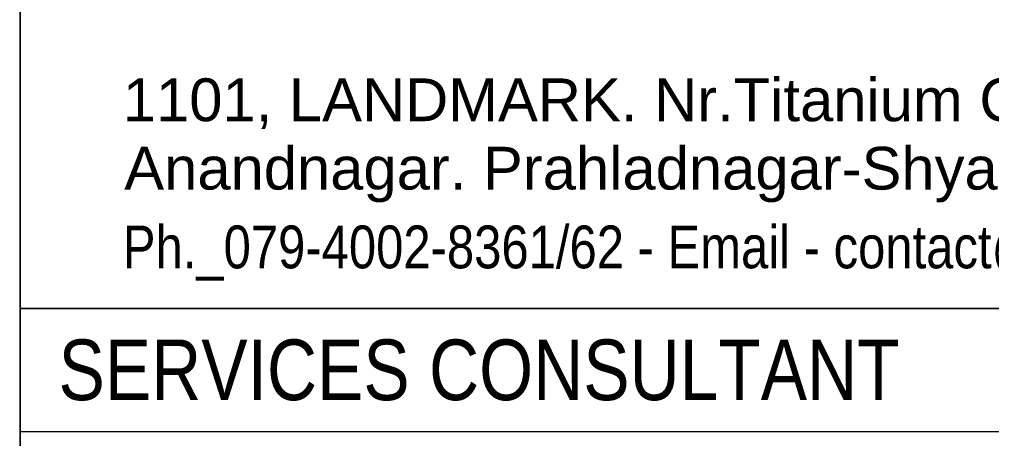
# Model space of a CAD drawing. Header units: millimetres. Extents: x 1112055 to 3390982, y -148532 to 766891.
# Drawn here: x 1715941 to 1724745, y 252571 to 256367 of the extents above; entities that cross this region are included whole.
import ezdxf

# ---------------------------------------------------------------- set-up
doc = ezdxf.new("R2010")
doc.units = ezdxf.units.MM
doc.layers.add('B TITLE BLOCK', color=250, linetype='Continuous', lineweight=0)
doc.layers.add('P_TITLE BLOCK TEXT', color=7, linetype='Continuous', lineweight=9)
doc.layers.add('FORMAT TEXT', color=7, linetype='Continuous')
doc.styles.add('SWINC', font='swissc.ttf')

msp = doc.modelspace()

# ---------------------------------------------------------------- linework, layer by layer
at = {"layer": 'B TITLE BLOCK', "color": 250, "lineweight": 0}
for p, q in [((1715949.082595723, 383677.9670019448), (1715949.082595723, 218839.1212603546)), ((1734251.718925943, 252632.0681606713), (1715949.082595722, 252632.0681606713))]:
    msp.add_line(p, q, dxfattribs=at)
at = {"layer": 'B TITLE BLOCK', "color": 250, "lineweight": 0, "const_width": 15.26111845840563}
for points in [[(1734251.718925943, 260925.7525419767), (1715949.082595722, 260925.7525419767), (1715949.082595722, 253748.860565299), (1734251.718925943, 253748.860565299)], [(1734251.718925943, 218839.1212603546), (1715949.082595722, 218839.1212603546), (1715949.082595722, 253748.860565299), (1734251.718925943, 253748.860565299)]]:
    msp.add_lwpolyline(points, close=True, dxfattribs=at)

# ---------------------------------------------------------------- texts
at = {"layer": 'FORMAT TEXT', "lineweight": 0, "style": 'SWINC'}
msp.add_text('SERVICES CONSULTANT', height=549.0790899063935, dxfattribs=at).set_placement((1716295.721900855, 252918.809096267))
at = {"layer": 'P_TITLE BLOCK TEXT', "lineweight": 0, "char_height": 387.3066630424684, "attachment_point": 7, "style": 'SWINC'}
for s, insert in [('\\A1;{\\pql;\\fArial|b0|i0|c0|p34;1101, LANDMARK. Nr.Titanium City Centre. Opp.Seema Hall.}', (1716877.786871112, 255328.9743337811)), ('\\A1;{\\pql;\\fArial|b0|i0|c0|p34;Anandnagar. Prahladnagar-Shyamal road. Ahmedabad-380015. (O)}', (1716890.826445319, 254709.3580356211))]:
    msp.add_mtext(s, dxfattribs=dict(at, insert=insert))
at = {"layer": 'P_TITLE BLOCK TEXT', "lineweight": 0, "insert": (1716877.80661807, 254001.2320102307), "char_height": 387.3066630424684, "width": 11258.22750827204, "attachment_point": 7, "style": 'SWINC'}
msp.add_mtext('\\A1;\\pxql;Ph._079-4002-8361/62 - Email - contact@99studio.in   ', dxfattribs=at)

doc.saveas('drawing.dxf')
